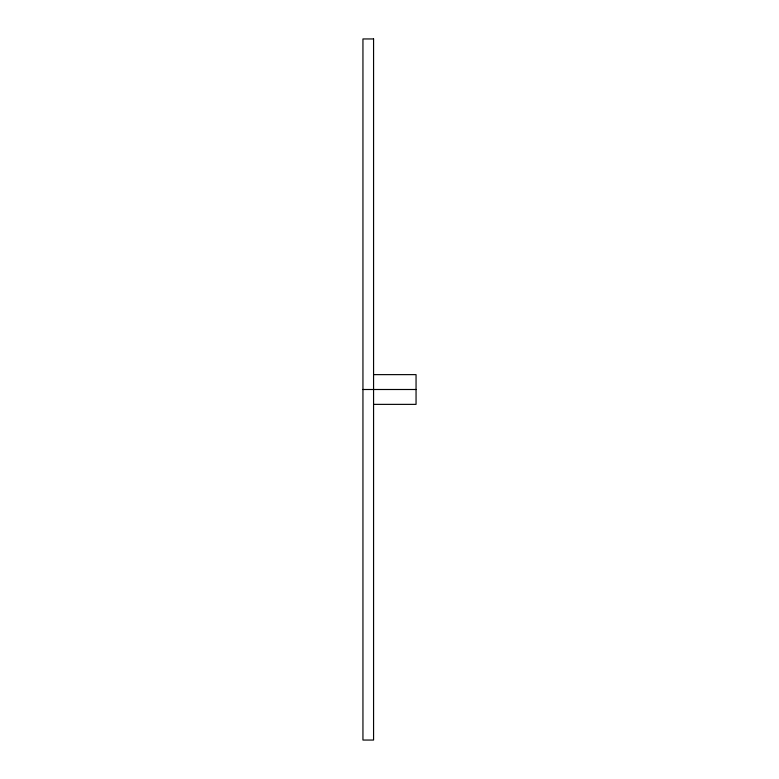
<?xml version="1.0" encoding="UTF-8"?>
<svg xmlns="http://www.w3.org/2000/svg" width="779" height="779" viewBox="0 0 779 779"><rect width="100%" height="100%" fill="white"/><g stroke="black" fill="none" stroke-linecap="round" stroke-linejoin="round"><path stroke-width="1.17" d="M373.569 374.631L416.054 374.631L416.054 404.369L373.569 404.369M362.946 389.5L416.054 389.5M373.569 38.95L362.946 38.95L362.946 740.05L373.569 740.05L373.569 38.95"/></g></svg>
